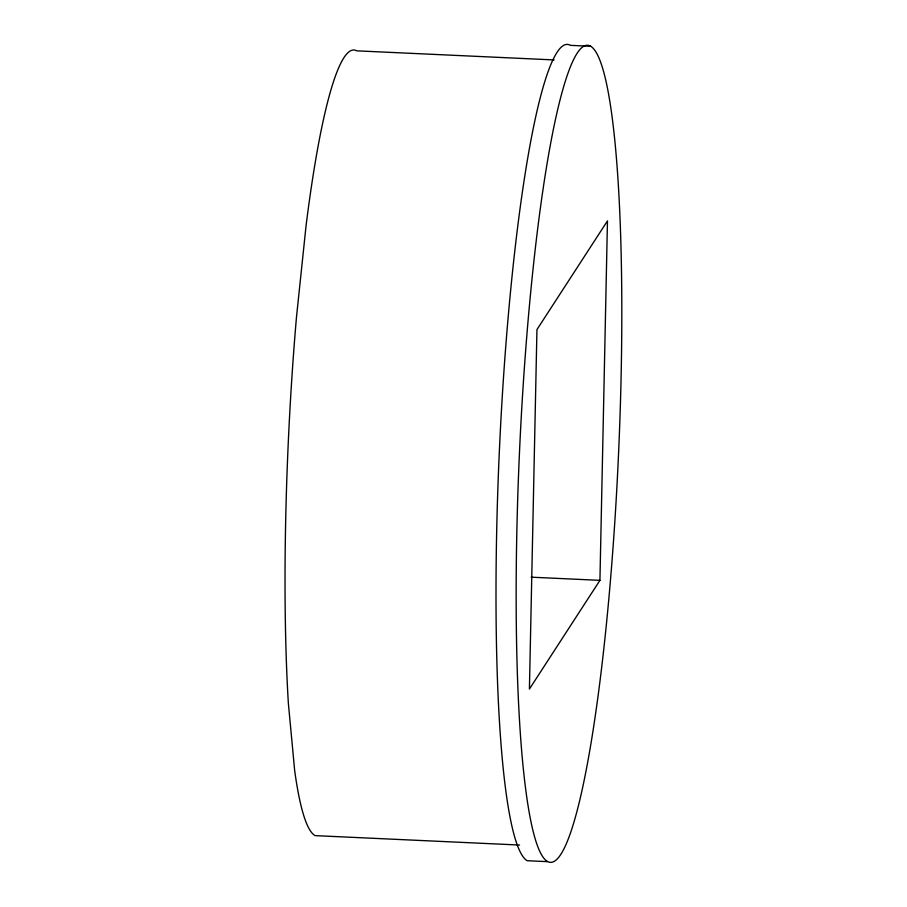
<?xml version="1.0" encoding="UTF-8"?>
<svg xmlns="http://www.w3.org/2000/svg" width="907" height="907" viewBox="0 0 907 907"><rect width="100%" height="100%" fill="white"/><g stroke="black" fill="none" stroke-linecap="round" stroke-linejoin="round"><path stroke-width="1.36" d="M599.935 580.344L607.463 220.9L536.944 329.604L529.416 689.048L599.935 580.344L531.162 577.181M590.718 46.28A408.932 49.511 -87.4 0 0 516.457 635.399A408.932 49.511 -87.4 0 0 600.105 680.216A408.932 49.511 -87.4 0 0 590.718 46.28L570.446 45.35A408.932 49.511 -87.4 0 0 500.528 427.152A408.932 49.511 -87.4 0 0 527.194 860.72L547.465 861.65M554.12 59.93L356.746 50.837A393.593 47.652 -87.4 0 0 306.09 225.469L296.43 317.62A393.593 47.652 -87.4 0 0 288.347 703.095L294.673 770.61A393.593 47.652 -87.4 0 0 315.126 835.63L519.541 845.041"/></g></svg>
